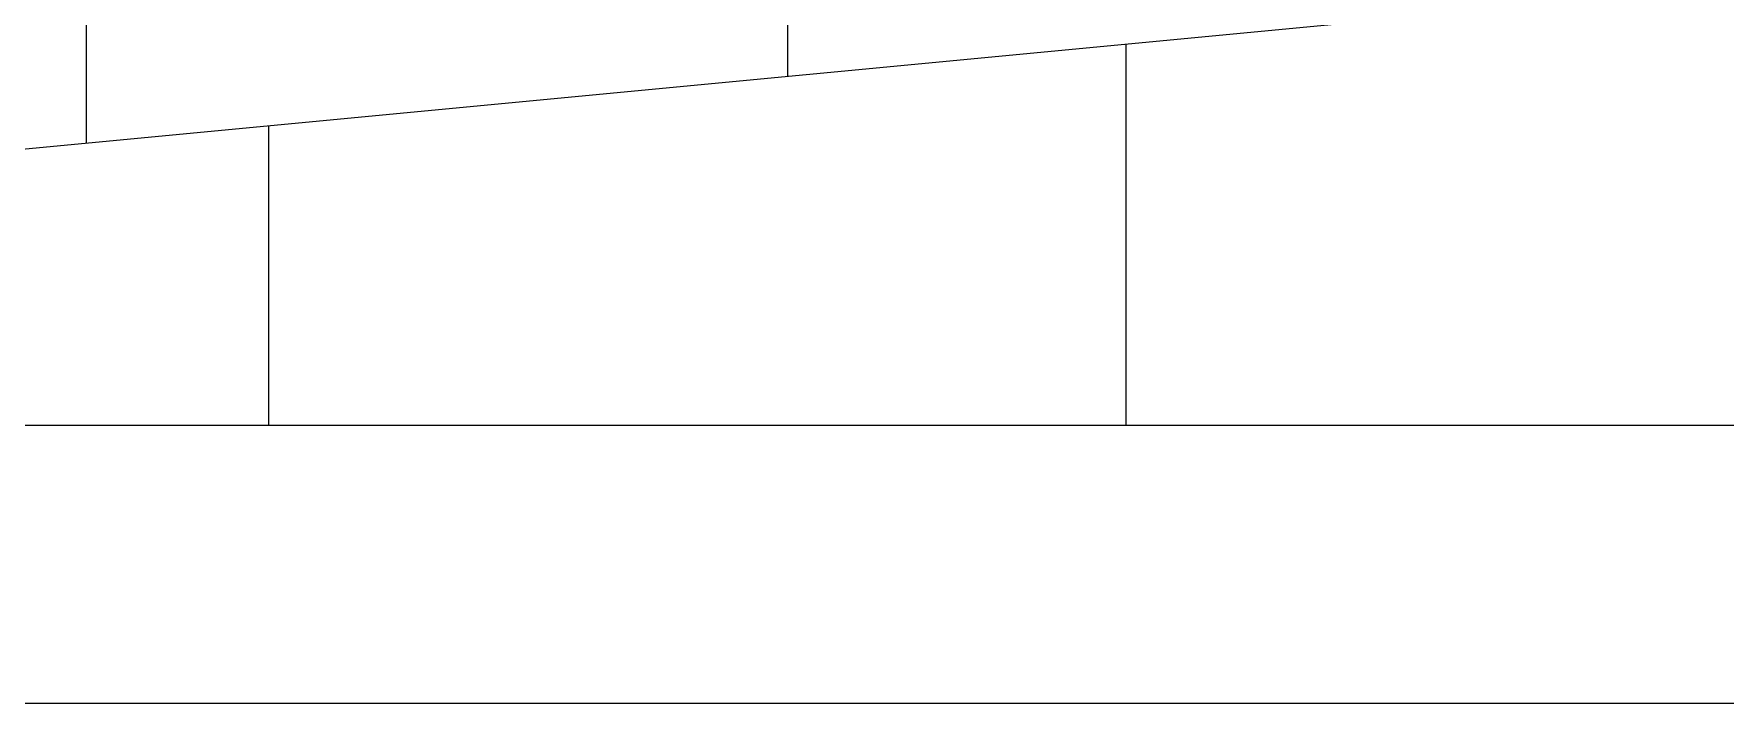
# Model space of a CAD drawing. Extents: x 115 to 1469, y 94 to 338.
# Drawn here: x 255.935 to 258.143, y 244.907 to 245.781 of the extents above; entities that cross this region are included whole.
import ezdxf

# ---------------------------------------------------------------- set-up
doc = ezdxf.new("R2010")
doc.units = 0
doc.layers.add('1', color=7, linetype='CONTINUOUS')

msp = doc.modelspace()

# ---------------------------------------------------------------- linework, layer by layer
at = {"layer": '1', "color": 253}
for p, q in [((256.919, 246.9829), (256.919, 245.7257)), ((256.0032, 246.8907), (256.0032, 245.6384)), ((257.3606, 245.7677), (257.3606, 245.2694)), ((256.2411, 245.6611), (256.2411, 245.2694))]:
    msp.add_line(p, q, dxfattribs=at)
at = {"layer": '1', "color": 5}
msp.add_line((252.6595, 245.32), (261.5358, 246.1654), dxfattribs=at)
at = {"layer": '1', "color": 6}
msp.add_line((220.6287, 244.9067), (286.3398, 244.9067), dxfattribs=at)
at = {"layer": '1', "color": 0}
msp.add_lwpolyline([(255.0103, 244.9067), (261.691, 244.9067), (261.691, 245.2694), (255.0103, 245.2694)], close=True, dxfattribs=at)

doc.saveas('drawing.dxf')
